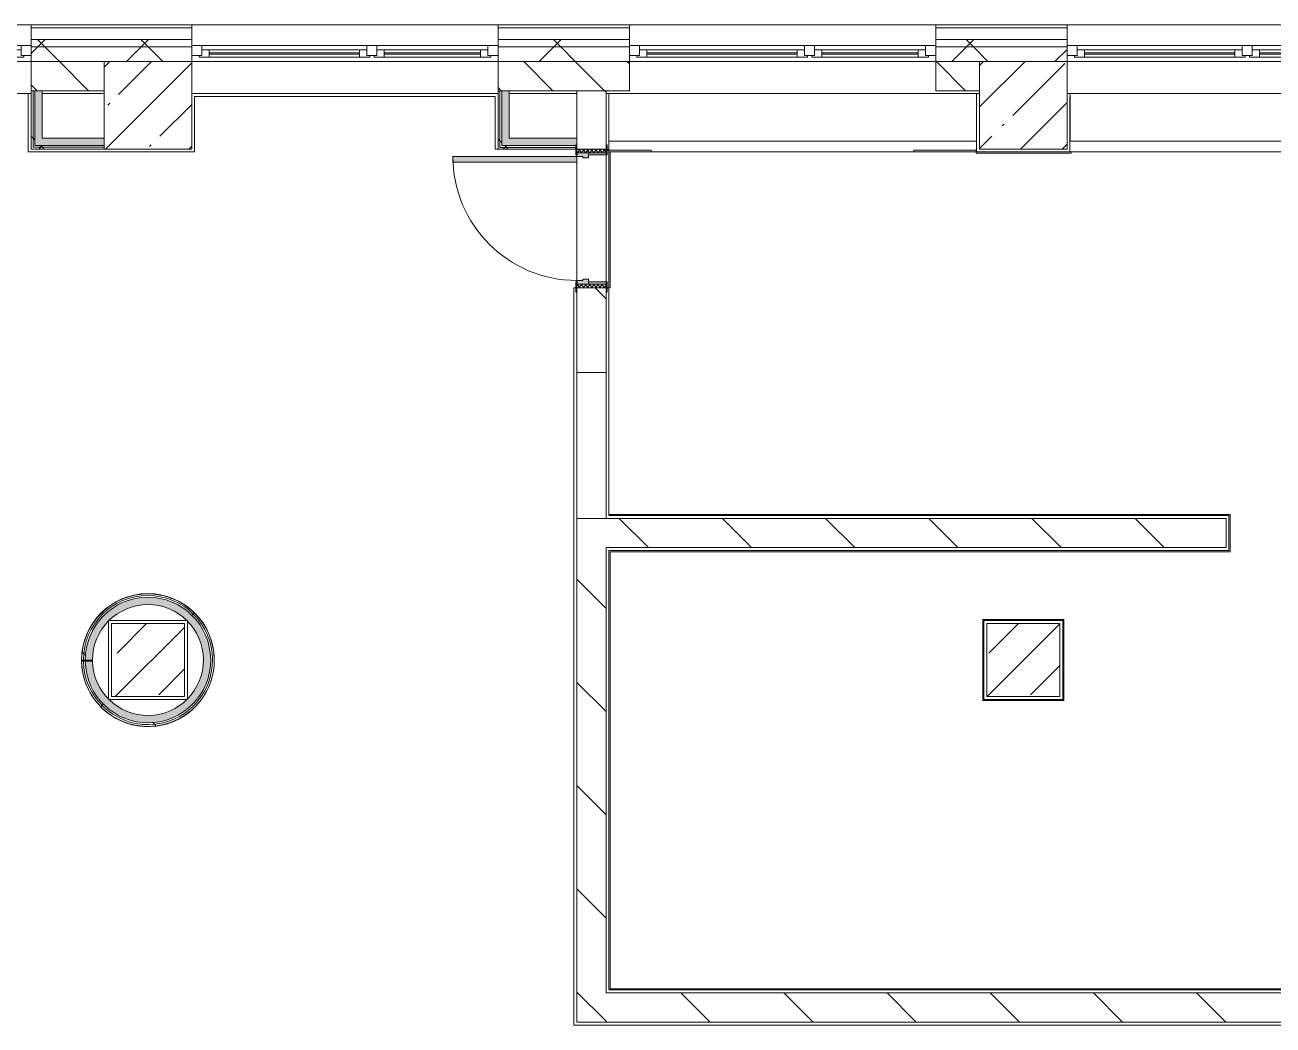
# Model space of a CAD drawing. Header units: millimetres. Extents: x -4029 to 232974, y -8553 to 104777.
# Drawn here: x 118703 to 127258, y 20500 to 27350 of the extents above; entities that cross this region are included whole.
import ezdxf

# ---------------------------------------------------------------- set-up
doc = ezdxf.new("R2010")
doc.units = ezdxf.units.MM
for name, color, linetype, lineweight in [('A-AREA-BNDY-1', 7, 'Continuous', 5), ('A-GLAZ-1', 7, 'Continuous', 5), ('A-WALL', 7, 'Continuous', 9), ('A-WALL-4', 7, 'Continuous', 5), ('I-WALL-6', 7, 'Continuous', 5), ('S-COLS-2', 7, 'Continuous', 5)]:
    doc.layers.add(name, color=color, linetype=linetype, lineweight=lineweight)
for name, color, linetype, lineweight, true_color in [('A-DOOR-3', 7, 'Continuous', 5, 0xaaaaaa), ('A-DOOR-4', 7, 'Continuous', 5, 0xe2e2e2), ('A-DOOR-FRAM-3', 7, 'Continuous', 5, 0xe2e2e2), ('A-DOOR-FRAM-4', 7, 'Continuous', 5, 0xaaaaaa), ('A-FLOR-2', 7, 'Continuous', 5, 0xaaaaaa), ('I-WALL-4', 7, 'Continuous', 5, 0xe7e7e7), ('I-WALL-5', 7, 'Continuous', 9, 0xe7e7e7)]:
    doc.layers.add(name, color=color, linetype=linetype, lineweight=lineweight, true_color=true_color)
pattern_1 = [(45, (71086.4, 0), (-285.123, 285.123), []), (45, (71371.53, 0), (-285.123, 285.123), [504.031, -100.806, 16.764, -84.042])]
pattern_2 = [(135, (71086.4, 0), (-353.5534, -353.5534), [])]
pattern_3 = [(45, (71086.4, 0), (-353.5534, 353.5534), []), (135, (71086.4, 0), (-353.5534, -353.5534), [])]
pattern_4 = [(45, (71086.4, 0), (-530.33, 530.33), []), (135, (71086.4, 0), (-530.33, -530.33), [])]

# ---------------------------------------------------------------- blocks, each defined once
blk = doc.blocks.new('BSC_Колонна _Прямоугольная - 500х500-V135-1_2_1_птичка')
at = {"layer": 'S-COLS-2'}
h = blk.add_hatch(dxfattribs=at)
h.set_pattern_fill('FP_179', color=256, style=0, pattern_type=2)
h.set_pattern_definition([(45, (-48460, -23000), (-285.123, 285.123), []), (45, (-48174.88, -23000), (-285.123, 285.123), [504.031, -100.806, 16.764, -84.042])])
h.paths.add_polyline_path([(188.6, -250), (250, -250), (250, 250), (-250, 250), (-245.1, -250), (117.5, -250)])
for p, q in [((250, 250), (-250, 250)), ((-250, 250), (-250, -250)), ((250, -250), (250, 250)), ((-250, -250), (250, -250))]:
    blk.add_line(p, q, dxfattribs=at)
blk = doc.blocks.new('BSC_Колонна _Прямоугольная - 500х500-33455413-1_2_1_птичка')
at = {"layer": 'S-COLS-2'}
h = blk.add_hatch(dxfattribs=at)
h.set_pattern_fill('FP_180', color=256, style=0, pattern_type=2)
h.set_pattern_definition([(45, (-54460, -23000), (-285.123, 285.123), []), (45, (-54174.88, -23000), (-285.123, 285.123), [504.031, -100.806, 16.764, -84.042])])
h.paths.add_polyline_path([(-244.2, -250), (250, -250), (250, 250), (-250, 250), (-250, -250)])
for p, q in [((250, 250), (-250, 250)), ((-250, 250), (-250, -250)), ((250, -250), (250, 250)), ((-250, -250), (250, -250))]:
    blk.add_line(p, q, dxfattribs=at)
blk = doc.blocks.new('120_Окно_СКБ_2Ст - 120_Окно_СКБ_2Ст 3100х2500 _мал_створка слева_-22273855-1_2_1_птичка')
at = {"layer": 'A-GLAZ-1'}
for p, q in [((-1550, -75), (-1550, -5)), ((-1550, -5), (-1480, -5)), ((1550, -5), (-1550, -5)), ((-1480, -75), (-1550, -75)), ((-1550, -75), (-1500, -75)), ((-1480, -75), (-1500, -75)), ((-1500, -75), (-1500, -85)), ((-1500, -85), (670, -85)), ((670, -85), (-1500, -85)), ((-1480, -5), (-1480, -75)), ((650, -35), (-1480, -35)), ((-1480, -35), (-1480, -75)), ((-1430, -85), (-1430, -35)), ((-1430, -55), (600, -55)), ((600, -65), (-1430, -65)), ((600, -85), (600, -35)), ((650, -75), (650, -5)), ((650, -5), (720, -5)), ((650, -75), (650, -35)), ((720, -75), (650, -75)), ((670, -75), (650, -75)), ((670, -75), (700, -75)), ((670, -85), (670, -75)), ((720, -75), (700, -75)), ((700, -75), (700, -85)), ((700, -85), (1500, -85)), ((1500, -85), (700, -85)), ((720, -5), (720, -75)), ((1480, -35), (720, -35)), ((720, -35), (720, -75)), ((770, -85), (770, -35)), ((770, -55), (1430, -55)), ((1430, -65), (770, -65)), ((1430, -85), (1430, -35)), ((1480, -75), (1480, -5)), ((1480, -5), (1550, -5)), ((1480, -75), (1480, -35)), ((1550, -75), (1480, -75)), ((1500, -75), (1480, -75)), ((1500, -75), (1550, -75)), ((1500, -85), (1500, -75)), ((1550, -5), (1550, -75))]:
    blk.add_line(p, q, dxfattribs=at)
blk = doc.blocks.new('120_Окно_СКБ_2Ст - 120_Окно_СКБ_2Ст 2100х2400 _мал створка справа_-19092174-1_2_1_птичка')
at = {"layer": 'A-GLAZ-1'}
for p, q in [((-1050, -75), (-1050, -5)), ((-1050, -5), (-980, -5)), ((1050, -5), (-1050, -5)), ((-980, -75), (-1050, -75)), ((-1050, -75), (-1000, -75)), ((-980, -75), (-1000, -75)), ((-1000, -75), (-1000, -85)), ((-1000, -85), (170, -85)), ((170, -85), (-1000, -85)), ((-980, -5), (-980, -75)), ((150, -35), (-980, -35)), ((-980, -35), (-980, -75)), ((-930, -85), (-930, -35)), ((-930, -55), (100, -55)), ((100, -65), (-930, -65)), ((100, -85), (100, -35)), ((150, -75), (150, -5)), ((150, -5), (220, -5)), ((150, -75), (150, -35)), ((220, -75), (150, -75)), ((170, -75), (150, -75)), ((170, -75), (200, -75)), ((170, -85), (170, -75)), ((220, -75), (200, -75)), ((200, -75), (200, -85)), ((200, -85), (1000, -85)), ((1000, -85), (200, -85)), ((220, -5), (220, -75)), ((980, -35), (220, -35)), ((220, -35), (220, -75)), ((270, -85), (270, -35)), ((270, -55), (930, -55)), ((930, -65), (270, -65)), ((930, -85), (930, -35)), ((980, -75), (980, -5)), ((980, -5), (1050, -5)), ((980, -75), (980, -35)), ((1050, -75), (980, -75)), ((1000, -75), (980, -75)), ((1000, -75), (1050, -75)), ((1000, -85), (1000, -75)), ((1050, -5), (1050, -75))]:
    blk.add_line(p, q, dxfattribs=at)
blk = doc.blocks.new('110_Дверь_СКБ_1Ст_Внутренняя1 - Д-26л 950х2100 EIW30-32941023-1_2_1_птичка')
at = {"layer": 'A-DOOR-3'}
h = blk.add_hatch(dxfattribs=at)
h.set_pattern_fill('FP_60', color=256, style=0, pattern_type=2)
h.set_pattern_definition([(135, (1826.41, 164.685), (-14.14214, -14.14214), []), (225, (1826.41, 164.685), (14.14214, -14.14214), [])])
h.paths.add_polyline_path([(462.5, 100), (467.5, -100), (487.5, -100), (487.5, 100)])
at = {"layer": 'A-DOOR-4'}
h = blk.add_hatch(color=256, dxfattribs=at)
h.paths.add_polyline_path([(-437.5, 92.9), (-437.5, 20), (-402.5, 20), (-407.2, 60), (-412.5, 65.8), (-412.5, 100), (-437.5, 94.9), (-437.5, 94)])
h.paths.add_polyline_path([(427.5, 20), (462.5, 20), (462.5, 100), (437.5, 100), (437.5, 60), (427.5, 60), (427.5, 44)])
at = {"layer": 'A-DOOR-FRAM-3'}
for points in [[(397.5, 120), (397.5, 100), (437.5, 100), (437.5, 950), (397.5, 950), (397.5, 608.8)], [(-492.5, 100), (-422.5, 100), (-422.5, 108), (-492.5, 102.9)], [(447.5, 100), (517.5, 100), (517.5, 108), (447.5, 108)], [(-437.5, -0.8), (-437.5, -100), (-422.5, -100), (-422.5, 20), (-437.5, 20)], [(447.5, 20), (447.5, -100), (462.5, -100), (462.5, 20)], [(-492.5, -100), (-492.5, -108), (-422.5, -108), (-422.5, -100), (-462.5, -100)], [(447.5, -108), (517.5, -108), (517.5, -100), (447.5, -100)]]:
    blk.add_hatch(color=256, dxfattribs=at).paths.add_polyline_path(points)
at = {"layer": 'A-DOOR-FRAM-4'}
h = blk.add_hatch(dxfattribs=at)
h.set_pattern_fill('FP_61', color=256, style=0, pattern_type=2)
h.set_pattern_definition([(45, (-296.384, 164.685), (-14.1421, 14.1421), []), (135, (-296.384, 164.685), (-14.1421, -14.1421), [])])
h.paths.add_polyline_path([(-462.5, -0.8), (-462.5, -100), (-437.5, -100), (-443.3, 100), (-462.5, 100)])
at = {"layer": 'A-DOOR-3'}
for p, q in [((437.5, 950), (397.5, 950)), ((397.5, 950), (397.5, 100)), ((437.5, 100), (437.5, 950)), ((397.5, 100), (437.5, 100))]:
    blk.add_line(p, q, dxfattribs=at)
blk.add_arc((437.5, 100), 850, 90, 180, dxfattribs=at)
at = {"layer": 'A-DOOR-FRAM-4'}
for p, q in [((-422.5, 108), (-492.5, 108)), ((-492.5, 108), (-492.5, 100)), ((-492.5, 100), (-422.5, 100)), ((-437.5, 100), (-462.5, 100)), ((-462.5, 100), (-462.5, -100)), ((-412.5, 100), (-437.5, 100)), ((-437.5, 100), (-437.5, 20)), ((-437.5, -100), (-437.5, 100)), ((-422.5, 100), (-437.5, 100)), ((-437.5, 100), (-437.5, 99)), ((-437.5, 99), (-422.5, 99)), ((-422.5, 100), (-422.5, 108)), ((-422.5, 99), (-422.5, 100)), ((-412.5, 60), (-412.5, 100)), ((437.5, 100), (437.5, 60)), ((462.5, 100), (437.5, 100)), ((517.5, 108), (447.5, 108)), ((447.5, 108), (447.5, 100)), ((462.5, 100), (447.5, 100)), ((447.5, 100), (447.5, 99)), ((447.5, 100), (517.5, 100)), ((447.5, 99), (462.5, 99)), ((462.5, 20), (462.5, 100)), ((487.5, 100), (462.5, 100)), ((462.5, 100), (462.5, -100)), ((462.5, 99), (462.5, 100)), ((487.5, -100), (487.5, 100)), ((517.5, 100), (517.5, 108)), ((-437.5, 20), (-402.5, 20)), ((-422.5, 20), (-437.5, 20)), ((-437.5, 20), (-437.5, -100)), ((-422.5, -100), (-422.5, 20)), ((-402.5, 60), (-412.5, 60)), ((-402.5, 20), (-402.5, 60)), ((437.5, 60), (427.5, 60)), ((427.5, 60), (427.5, 20)), ((427.5, 20), (462.5, 20)), ((462.5, 20), (447.5, 20)), ((447.5, 20), (447.5, -100)), ((462.5, -100), (462.5, 20)), ((-422.5, -100), (-492.5, -100)), ((-492.5, -100), (-492.5, -108)), ((-492.5, -108), (-422.5, -108)), ((-462.5, -100), (-437.5, -100)), ((-437.5, -100), (-422.5, -100)), ((-422.5, -108), (-422.5, -100)), ((447.5, -100), (462.5, -100)), ((517.5, -100), (447.5, -100)), ((447.5, -100), (447.5, -108)), ((447.5, -108), (517.5, -108)), ((462.5, -100), (487.5, -100)), ((517.5, -108), (517.5, -100))]:
    blk.add_line(p, q, dxfattribs=at)
blk = doc.blocks.new('DOR_Проход в стене_Прямоугольный - 1000x1500-23441848-1_2_1_птичка')
at = {"layer": 'A-DOOR-3'}
for p, q in [((500, 100), (-500, 100)), ((500, -100), (-500, -100))]:
    blk.add_line(p, q, dxfattribs=at)
blk = doc.blocks.new('Зашивка приборов отопления7 - Зашивка приборов отопления-33277170-1_2_1_птичка')
at = {"layer": 'A-WALL-4'}
for p, q in [((51619.5, 26880), (51619.5, 26555)), ((54140, 26880), (51619.5, 26880)), ((54140, 26555), (54140, 26880)), ((51619.5, 26555), (54140, 26555)), ((54140, 26555), (51619.5, 26555)), ((51619.5, 26555), (51619.5, 26480)), ((54140, 26480), (54140, 26555)), ((51619.5, 26480), (54140, 26480))]:
    blk.add_line(p, q, dxfattribs=at)
blk = doc.blocks.new('Зашивка приборов отопления8 - Зашивка приборов отопления-33277697-1_2_1_птичка')
at = {"layer": 'A-WALL-4'}
for p, q in [((52060.5, 26880), (52060.5, 26555)), ((54140, 26880), (52060.5, 26880)), ((54140, 26555), (52060.2, 26555)), ((52060.2, 26555), (52060.2, 26480)), ((52060.5, 26555), (54140, 26555)), ((52060.2, 26480), (54140, 26480))]:
    blk.add_line(p, q, dxfattribs=at)

msp = doc.modelspace()

# ---------------------------------------------------------------- hatches: boundary and pattern name
at = {"layer": 'A-WALL-4'}
h = msp.add_hatch(dxfattribs=at)
h.set_pattern_fill('FP_135', color=256, style=0, pattern_type=2)
h.set_pattern_definition(pattern_3)
h.paths.add_polyline_path([(147757.3533, 27199.9999), (148336.4063, 27199.9999), (148336.4063, 27249.9999), (147436.4063, 27249.9999), (147436.4063, 27199.9999)])
h.paths.add_polyline_path([(155098.6589, 27199.9999), (156056.4062, 27199.9999), (156056.4062, 27249.9999), (151436.4063, 27249.9999), (151436.4063, 27199.9999), (154049.901, 27199.9999)])
h.paths.add_polyline_path([(144611.0795, 27199.9999), (145336.4063, 27199.9999), (145336.4063, 27249.9999), (143996.4063, 27249.9999), (143996.4063, 27199.9999)])
h.paths.add_polyline_path([(141464.8057, 27199.9999), (141896.4063, 27199.9999), (141896.4063, 27249.9999), (139296.4063, 27249.9999), (139296.4063, 27199.9999), (141396.4063, 27199.9999)])
h.paths.add_polyline_path([(131846.4063, 27199.9999), (132146.4063, 27199.9999), (132146.4063, 27249.9999), (131091.4063, 27249.9999), (131091.4063, 27199.9999)])
h.paths.add_polyline_path([(137246.4063, 27199.9999), (138196.4063, 27199.9999), (138196.4063, 27249.9999), (137246.4063, 27249.9999), (137246.4063, 27209.9999)])
h.paths.add_polyline_path([(128791.4063, 27199.9999), (128791.4063, 27249.9999), (127946.4063, 27249.9999), (127946.4063, 27199.9999), (128636.4062, 27199.9999)])
h.paths.add_polyline_path([(125246.4063, 27199.9999), (125846.4063, 27199.9999), (125846.4063, 27249.9999), (124946.4063, 27249.9999), (124946.4063, 27199.9999)])
h.paths.add_polyline_path([(122587.1628, 27199.9999), (122846.4063, 27199.9999), (122846.4063, 27249.9999), (121946.4063, 27249.9999), (121946.4063, 27199.9999)])
h.paths.add_polyline_path([(119846.4063, 27199.9999), (119846.4063, 27249.9999), (118746.4063, 27249.9999), (118746.4063, 27199.9999), (119440.889, 27199.9999)])
h.paths.add_polyline_path([(114197.0993, 27199.9999), (115646.4063, 27199.9999), (115646.4063, 27249.9999), (113246.4062, 27249.9999), (113246.4063, 27199.9999), (113866.4063, 27199.9999)])
h = msp.add_hatch(dxfattribs=at)
h.set_pattern_fill('FP_135', color=256, style=0, pattern_type=2)
h.set_pattern_definition(pattern_3)
h.paths.add_polyline_path([(113846.4063, 27100), (115646.4063, 27100), (115646.4063, 27199.9999), (113246.4063, 27199.9999), (113246.4063, 27100)])
h.paths.add_polyline_path([(122587.1628, 27100), (122846.4063, 27100), (122846.4063, 27199.9999), (121946.4063, 27199.9999), (121946.4063, 27100), (122486.4062, 27100)])
h.paths.add_polyline_path([(155186.4062, 27100), (156056.4062, 27100), (156051.8191, 27199.9999), (151436.4063, 27198.1288), (151436.4063, 27100), (155098.6589, 27100)])
h.paths.add_polyline_path([(124946.4063, 27100), (125846.4063, 27100), (125846.4063, 27199.9999), (124946.4063, 27199.9999), (124946.4063, 27139.9999)])
h.paths.add_polyline_path([(127946.4063, 27100), (128791.4063, 27100), (128791.4063, 27199.9999), (127946.4063, 27199.9999), (127946.4063, 27139.9999)])
h.paths.add_polyline_path([(131091.4063, 27100), (132146.4063, 27100), (132146.4063, 27199.9999), (131091.4063, 27199.9999), (131091.4063, 27139.9999)])
h.paths.add_polyline_path([(119846.4025, 27100), (119846.4063, 27199.9999), (118746.4063, 27199.9999), (118746.4063, 27100), (119440.889, 27100)])
h.paths.add_polyline_path([(137246.4063, 27100), (138164.4063, 27101.9999), (138164.4063, 27109.9999), (138196.4063, 27109.9999), (138196.4063, 27199.9999), (137246.4063, 27199.9999), (137246.4063, 27139.9999)])
h.paths.add_polyline_path([(147836.4063, 27100), (148336.4063, 27100), (148336.4063, 27199.9999), (147436.4063, 27199.9999), (147436.4063, 27100), (147757.3533, 27100)])
h.paths.add_polyline_path([(139296.4063, 27100), (141896.4063, 27100), (141896.4063, 27199.9999), (139296.4063, 27199.9999), (139296.4063, 27109.9999), (139328.4063, 27109.9999), (139328.4063, 27101.9999), (139296.4063, 27101.9999)])
h.paths.add_polyline_path([(144626.4054, 27100), (145336.4063, 27100), (145336.4063, 27199.9999), (143996.4063, 27199.9999), (143996.4063, 27100), (144611.0795, 27100)])
h = msp.add_hatch(dxfattribs=at)
h.set_pattern_fill('FP_117', color=256, style=0, pattern_type=2)
h.set_pattern_definition([(135, (71086.4, 0), (-176.7767, -176.7767), [])])
h.paths.add_polyline_path([(114197.0993, 26899.9999), (115646.4063, 26899.9999), (115646.4063, 27099.9998), (113846.4063, 27099.9998), (113846.4063, 26899.9999), (113866.4063, 26899.9999)])
h.paths.add_polyline_path([(122587.1628, 26899.9999), (122846.4063, 26899.9999), (122846.4063, 27099.9998), (121946.4063, 27099.9998), (121946.4063, 26899.9999), (122486.4061, 26899.9999)])
h.paths.add_polyline_path([(124946.4063, 26899.9999), (125246.4062, 26899.9999), (125246.4063, 27099.9998), (124946.4063, 27099.9998), (124946.4063, 26969.3829)])
h.paths.add_polyline_path([(151736.4063, 26899.9999), (151736.4049, 27099.9998), (151436.4063, 27099.9998), (151436.4063, 26899.9999)])
h.paths.add_polyline_path([(147836.4063, 26899.9999), (147836.406, 27099.9998), (147436.4063, 27099.9998), (147436.4063, 26899.9999), (147757.3533, 26899.9999)])
h.paths.add_polyline_path([(127946.4063, 26899.9999), (128791.4063, 26899.9999), (128791.4063, 27099.9998), (127946.4063, 27099.9998)])
h.paths.add_polyline_path([(131246.4063, 26899.9999), (131246.4063, 27099.9998), (131091.4063, 27099.9998), (131091.4063, 26899.9999)])
h.paths.add_polyline_path([(131846.4063, 26899.9999), (132146.4063, 26899.9999), (132146.4063, 27099.9998), (131846.4063, 27099.9998), (131846.4063, 26953.8702)])
h.paths.add_polyline_path([(145336.4063, 26899.9999), (145336.4063, 27099.9998), (145126.4063, 27099.9998), (145126.4063, 26899.9999)])
h.paths.add_polyline_path([(144626.4063, 26899.9999), (144626.4063, 27099.9998), (143996.4063, 27099.9998), (143996.4063, 26899.9999), (144611.0795, 26899.9999)])
h.paths.add_polyline_path([(139496.4062, 26899.9999), (141396.4063, 26899.9999), (141396.4063, 27099.9998), (139292.4063, 27099.9998), (139296.4063, 26899.9999), (139478.2245, 26899.9999)])
h.paths.add_polyline_path([(138146.4063, 26899.9999), (138146.4063, 27099.9998), (137846.4066, 27099.9998), (137846.4063, 26899.9999)])
h.paths.add_polyline_path([(118746.4063, 26899.9999), (119246.4063, 26899.9999), (119246.405, 27099.9998), (118746.4063, 27099.9998), (118746.4063, 27079.5538)])
at = {"layer": 'I-WALL-4'}
for points in [[(118821.4063, 26524.9999), (118821.4063, 26899.9998), (118771.4063, 26899.9998), (118771.4063, 26524.9999)], [(119162.8349, 26524.9999), (119246.4063, 26524.9999), (119246.4063, 26574.9999), (118821.4063, 26574.9999), (118821.4063, 26524.9999), (119146.7284, 26524.9999)], [(119534.3555, 22570.1688), (119606.9514, 22574.2837), (119677.8159, 22590.5717), (119751.9904, 22623.0425), (119820.7287, 22670.433), (119876.7098, 22726.913), (119920.4205, 22790.9179), (119949.645, 22855.002), (119965.268, 22906.134), (119975.1753, 22969.6488), (119972.2432, 23052.9262), (119953.582, 23133.9918), (119936.7612, 23180.3413), (119887.4161, 23259.8523), (119847.8486, 23305.7051), (119788.4261, 23354.3122), (119722.4989, 23391.1184), (119651.839, 23415.6674), (119578.3454, 23427.5624), (119493.7574, 23425.229), (119429.4966, 23412.3383), (119360.6767, 23386.2285), (119295.564, 23347.4101), (119261.4856, 23322.0561), (119211.2949, 23269.4445), (119170.6865, 23209.1283), (119138.527, 23133.9918), (119122.554, 23072.4519), (119117.8002, 22999.9999), (119166.4753, 23000.7693), (119173.8335, 23072.5819), (119190.9031, 23133.9918), (119237.1931, 23218.2967), (119281.1432, 23269.9999), (119319.8233, 23303.8586), (119384.6401, 23342.4078), (119454.0824, 23367.1088), (119526.1647, 23377.9408), (119578.3454, 23377.5153), (119651.839, 23363.6334), (119717.9306, 23337.4436), (119753.67, 23318.4991), (119816.4062, 23265.9728), (119854.6933, 23221.4663), (119887.4161, 23167.6672), (119913.7386, 23094.2107), (119924.5449, 23037.5655), (119924.5449, 22965.8651), (119909.6206, 22891.3647), (119887.4161, 22833.4822), (119856.3671, 22780.1722), (119796.4062, 22715.522), (119734.9685, 22671.7878), (119677.8159, 22644.9192), (119606.9514, 22626.3663), (119568.8285, 22620.662), (119500.9403, 22622.7297), (119434.5045, 22636.8498), (119367.9486, 22664.9261), (119296.4062, 22715.6816), (119264.5008, 22745.1875), (119223.6419, 22799.4428), (119189.917, 22870.8488), (119172.4761, 22937.6922), (119166.4753, 22992.7568), (119116.4844, 22991.8037), (119124.012, 22919.4821), (119148.3453, 22839.4809), (119193.0941, 22757.5787), (119222.5085, 22718.1457), (119289.2912, 22657.1211), (119354.3378, 22616.9575), (119409.5982, 22593.5556), (119462.1043, 22578.3446), (119514.1702, 22572.4529)]]:
    msp.add_hatch(color=256, dxfattribs=at).paths.add_polyline_path(points)
at = {"layer": 'I-WALL-5'}
for points in [[(122021.4063, 26523.9999), (122021.4063, 26899.9998), (121971.4063, 26899.9998), (121971.4063, 26523.9999)], [(122205.8855, 26523.9999), (122478.4062, 26523.9999), (122478.4062, 26529.9998), (122486.4062, 26529.9998), (122486.4062, 26573.9999), (122021.4063, 26573.9999), (122021.4063, 26523.9999)]]:
    msp.add_hatch(color=256, dxfattribs=at).paths.add_polyline_path(points)
at = {"layer": 'I-WALL-6'}
h = msp.add_hatch(dxfattribs=at)
h.set_pattern_fill('FP_213', color=256, style=0, pattern_type=2)
h.set_pattern_definition(pattern_4)
h.paths.add_polyline_path([(118746.4063, 26499.9999), (118758.9063, 26499.9999), (118758.9063, 26899.9998), (118746.4063, 26899.9998), (118746.4063, 26574.9999)])
h = msp.add_hatch(dxfattribs=at)
h.set_pattern_fill('FP_213', color=256, style=0, pattern_type=2)
h.set_pattern_definition(pattern_4)
h.paths.add_polyline_path([(118758.9063, 26512.4999), (118771.4063, 26512.4999), (118771.4063, 26899.9998), (118758.9063, 26899.9998), (118758.9063, 26574.9999)])
h = msp.add_hatch(dxfattribs=at)
h.set_pattern_fill('FP_213', color=256, style=0, pattern_type=2)
h.set_pattern_definition(pattern_4)
h.paths.add_polyline_path([(121946.4063, 26498.9999), (121958.9063, 26499.9998), (121958.9063, 26899.9998), (121946.4063, 26899.9998), (121946.4063, 26499.9998)])
h = msp.add_hatch(dxfattribs=at)
h.set_pattern_fill('FP_213', color=256, style=0, pattern_type=2)
h.set_pattern_definition(pattern_4)
h.paths.add_polyline_path([(121971.4063, 26511.4999), (121971.4063, 26899.9998), (121958.9063, 26899.9998), (121958.9063, 26511.4999)])
h = msp.add_hatch(dxfattribs=at)
h.set_pattern_fill('FP_134', color=256, style=0, pattern_type=2)
h.set_pattern_definition(pattern_2)
h.paths.add_polyline_path([(122587.1628, 20520), (122686.4062, 20520), (122686.4062, 23969.9999), (122486.4062, 23969.9999), (122486.4062, 20520), (122497.8348, 20520)])
h.paths.add_polyline_path([(122587.1628, 24969.9999), (122686.4062, 24969.9999), (122686.4062, 25549.9998), (122486.4062, 25549.9998), (122486.4062, 24969.9999)])
h.paths.add_polyline_path([(122579.1984, 26499.9998), (122686.4062, 26499.9998), (122686.4062, 26899.9998), (122486.4062, 26895.4929), (122486.4062, 26499.9998)])
h = msp.add_hatch(dxfattribs=at)
h.set_pattern_fill('FP_213', color=256, style=0, pattern_type=2)
h.set_pattern_definition(pattern_4)
h.paths.add_polyline_path([(119140.0492, 26512.4999), (119246.4063, 26512.4999), (119246.4063, 26524.9999), (118771.4063, 26524.9999), (118771.4063, 26512.4999), (118821.4063, 26512.4999)])
h = msp.add_hatch(dxfattribs=at)
h.set_pattern_fill('FP_213', color=256, style=0, pattern_type=2)
h.set_pattern_definition(pattern_4)
h.paths.add_polyline_path([(122466.4062, 26511.4999), (122478.4062, 26511.715), (122478.4062, 26523.9999), (121971.4063, 26523.9999), (121971.4063, 26511.4999), (122400.3186, 26511.4999)])
h = msp.add_hatch(dxfattribs=at)
h.set_pattern_fill('FP_213', color=256, style=0, pattern_type=2)
h.set_pattern_definition(pattern_4)
h.paths.add_polyline_path([(119246.4063, 26499.9999), (119246.4063, 26512.4999), (118758.9063, 26509.3749), (118758.9063, 26499.9999), (119237.1931, 26499.9999)])
h = msp.add_hatch(dxfattribs=at)
h.set_pattern_fill('FP_213', color=256, style=0, pattern_type=2)
h.set_pattern_definition(pattern_4)
h.paths.add_polyline_path([(122466.4062, 26498.9999), (122478.4062, 26499.9998), (122478.4062, 26511.4999), (121958.9063, 26508.3749), (121958.9063, 26498.9999), (122021.4063, 26498.9999)])
h = msp.add_hatch(dxfattribs=at)
h.set_pattern_fill('FP_134', color=256, style=0, pattern_type=2)
h.set_pattern_definition(pattern_2)
h.paths.add_polyline_path([(125816.4063, 23769.9999), (126936.4062, 23769.9999), (126936.4062, 23969.9999), (122686.4062, 23969.9999), (122686.4062, 23769.9999), (125276.4063, 23769.9999)])
h = msp.add_hatch(dxfattribs=at)
h.set_pattern_fill('FP_213', color=256, style=0, pattern_type=2)
h.set_pattern_definition(pattern_4)
h.paths.add_polyline_path([(119515.4328, 22546.0554), (119608.7114, 22550.4523), (119685.0614, 22567.9973), (119759.7032, 22599.7474), (119820.6153, 22638.6764), (119869.4774, 22681.1044), (119915.8066, 22735.8987), (119951.6271, 22794.2014), (119979.5116, 22861.8631), (119996.2544, 22934.0672), (119999.8445, 23021.0489), (119985.827, 23111.9908), (119961.5665, 23182.4163), (119929.0182, 23243.535), (119886.908, 23299.765), (119825.3543, 23357.5229), (119766.8575, 23396.3437), (119708.6714, 23423.8312), (119652.0218, 23442.2752), (119578.5955, 23453.6138), (119488.395, 23450.1221), (119422.8657, 23437.1239), (119355.3996, 23412.3383), (119277.6186, 23365.4588), (119226.4771, 23322.0561), (119170.6865, 23254.0069), (119140.8216, 23204.2899), (119110.2327, 23124.8107), (119097.4152, 23072.7391), (119092.9645, 22999.9999), (119103.9062, 22999.9999), (119117.8002, 23103.7138), (119140.8216, 23173.157), (119170.6865, 23231.4303), (119211.2949, 23287.4887), (119261.4856, 23337.5804), (119319.8233, 23379.4313), (119412.077, 23419.9717), (119454.0824, 23432.5358), (119526.1647, 23441.9873), (119628.9452, 23433.1985), (119703.8934, 23411.8586), (119766.5763, 23382.1418), (119830.2798, 23337.4436), (119885.2327, 23282.1605), (119927.2863, 23222.1683), (119959.3207, 23154.6895), (119979.4615, 23083.0141), (119986.9564, 23040.4381), (119982.5097, 22934.8404), (119964.7436, 22860.6747), (119940.1278, 22801.0746), (119905.3716, 22743.1477), (119858.5771, 22687.7937), (119796.4062, 22636.4271), (119734.5965, 22600.7634), (119662.5538, 22574.2837), (119589.6535, 22560.828), (119500.9403, 22561.4153), (119434.5045, 22573.3729), (119363.7042, 22598.5774), (119296.4062, 22636.7255), (119241.3639, 22681.4266), (119189.917, 22740.4169), (119160.9594, 22783.748), (119124.012, 22873.2889), (119111.0887, 22923.3331), (119098.9429, 22991.4693), (119091.4889, 22991.3272), (119099.1281, 22916.6133), (119131.9088, 22816.0144), (119163.9367, 22756.0668), (119216.4916, 22688.9005), (119267.676, 22642.2442), (119326.8305, 22603.09), (119392.2636, 22573.3115), (119459.6536, 22554.5169), (119514.7798, 22546.1544)])
h = msp.add_hatch(dxfattribs=at)
h.set_pattern_fill('FP_213', color=256, style=0, pattern_type=2)
h.set_pattern_definition(pattern_4)
h.paths.add_polyline_path([(119534.0052, 22557.6737), (119636.0005, 22568.1805), (119710.166, 22590.5717), (119775.2706, 22623.0425), (119839.3266, 22670.433), (119876.2123, 22706.1655), (119919.5517, 22763.2641), (119953.2892, 22827.1319), (119979.0258, 22913.2203), (119987.6583, 22966.7909), (119986.9452, 23041.6136), (119965.268, 23138.3018), (119936.7612, 23205.5211), (119899.1694, 23265.1616), (119847.8486, 23322.1967), (119779.0642, 23374.5632), (119722.4989, 23404.51), (119651.839, 23428.3939), (119578.3454, 23440.0265), (119503.9933, 23439.1495), (119427.6028, 23424.7921), (119357.1567, 23398.4114), (119295.564, 23362.9344), (119237.1931, 23314.6361), (119187.1327, 23255.8581), (119146.7284, 23186.2694), (119122.554, 23122.0289), (119110.0723, 23072.6669), (119103.9062, 22999.9999), (119116.4062, 22999.9999), (119124.012, 23078.0692), (119146.7284, 23155.9445), (119187.1327, 23233.556), (119218.7672, 23277.2772), (119274.0692, 23331.4182), (119341.4064, 23376.4316), (119399.9884, 23403.1767), (119454.0824, 23419.9717), (119526.1647, 23429.5232), (119628.9452, 23420.4719), (119693.6597, 23402.509), (119753.67, 23375.405), (119816.4062, 23332.9921), (119867.9159, 23283.637), (119912.955, 23222.1683), (119946.0706, 23154.6895), (119965.268, 23091.5138), (119974.528, 23037.5655), (119972.2432, 22949.4198), (119961.5665, 22889.9125), (119940.1278, 22827.1319), (119887.4161, 22740.4914), (119859.5346, 22705.4293), (119796.4062, 22651.1697), (119734.9685, 22614.4142), (119663.9389, 22587.3821), (119589.6535, 22573.3032), (119500.9403, 22573.95), (119432.5442, 22586.9081), (119367.9486, 22610.3613), (119300.9874, 22648.7608), (119259.5734, 22680.747), (119206.9011, 22737.8916), (119163.9367, 22806.5605), (119143.4142, 22850.1898), (119122.554, 22933.4898), (119111.7331, 22991.7131), (119103.9866, 22991.5655), (119117.8002, 22895.4735), (119143.6178, 22820.3639), (119174.7409, 22762.0561), (119216.4916, 22706.5229), (119267.676, 22657.2614), (119346.4062, 22606.9606), (119417.3427, 22578.3446), (119462.1043, 22565.8099), (119526.4115, 22558.533)])
h = msp.add_hatch(dxfattribs=at)
h.set_pattern_fill('FP_134', color=256, style=0, pattern_type=2)
h.set_pattern_definition(pattern_2)
h.paths.add_polyline_path([(122686.4062, 20520), (129216.4063, 20520), (129216.4063, 20720), (122686.4062, 20720)])
at = {"layer": 'S-COLS-2'}
h = msp.add_hatch(dxfattribs=at)
h.set_pattern_fill('FP_116', color=256, style=0, pattern_type=2)
h.set_pattern_definition(pattern_1)
h.paths.add_polyline_path([(119430.7812, 26499.9999), (119846.4063, 26499.9999), (119846.4063, 27099.9999), (119246.4063, 27099.9999), (119246.4063, 26499.9999), (119360.6767, 26499.9999)])
h = msp.add_hatch(dxfattribs=at)
h.set_pattern_fill('FP_116', color=256, style=0, pattern_type=2)
h.set_pattern_definition(pattern_1)
h.paths.add_polyline_path([(125846.4063, 26499.9999), (125846.4063, 27099.9999), (125246.4063, 27099.9999), (125246.4063, 26499.9999)])

# ---------------------------------------------------------------- linework, layer by layer
at = {"layer": 'A-AREA-BNDY-1', "flags": 128}
for points in [[(122686.4062, 26491.9998), (122686.4062, 25549.9998), (122706.4062, 25549.9998), (122706.4062, 23997.9999), (126964.4062, 23997.9999), (126964.4062, 23741.9999), (122714.4062, 23741.9999), (122714.4062, 20748), (128988.4063, 20748), (128988.4063, 24721.9999), (128408.4062, 24721.9999), (128408.4062, 26471.9999), (127922.4063, 26471.9999), (127922.4063, 26491.9999), (127717.0152, 26491.9999), (127717.0152, 26479.9999), (125874.4063, 26479.9999), (125874.4063, 26471.9999), (125222.4063, 26471.9999), (125222.4063, 26491.9998), (124796.4063, 26491.9998), (124796.4063, 26479.9999), (122996.4063, 26479.9999), (122996.4063, 26491.9998)], [(125824.4063, 23277.9999), (125824.4063, 22721.9999), (125268.4063, 22721.9999), (125268.4063, 23277.9999)]]:
    msp.add_lwpolyline(points, close=True, dxfattribs=at)
msp.add_lwpolyline([(119979.7852, 22861.4083, -0.000605089), (119979.4485, 22860.3597, -0.85017845), (119091.8924, 22992.069, -0.003570181), (119091.846, 22998.5602, -0.001198625), (119091.8513, 23000.7396, -1.16346605)], format="xyb", close=True, dxfattribs=at)
at = {"layer": 'A-FLOR-2'}
for p, q in [((118726.4063, 26479.9999), (118726.4063, 26879.9998)), ((121926.4063, 26859.9999), (119866.4063, 26859.9999)), ((119866.4063, 26859.9999), (119866.4063, 26479.9999)), ((121926.4063, 26499.9998), (121926.4063, 26859.9999)), ((125866.4063, 26859.9999), (125866.4063, 26479.9999)), ((119866.4063, 26479.9999), (118726.4063, 26479.9999)), ((121947.4062, 26499.9998), (121926.4063, 26499.9998)), ((122705.899, 26499.9998), (122694.4062, 26499.9998)), ((122706.4062, 26479.9999), (122706.4062, 23989.9999)), ((122714.4062, 25549.9998), (122714.4062, 26479.9999)), ((125866.4063, 26479.9999), (125226.4063, 26479.9999)), ((122466.4062, 20500), (122466.4062, 25549.9998)), ((122466.4062, 25549.9998), (122478.4062, 25549.9998)), ((122694.4062, 25549.9998), (122714.4062, 25549.9998)), ((122706.4062, 23989.9999), (126956.4062, 23989.9999)), ((126956.4062, 23989.9999), (126956.4062, 23749.9999)), ((126956.4062, 23749.9999), (122706.4062, 23749.9999)), ((122706.4062, 23749.9999), (122706.4062, 20740)), ((119812.8353, 23269.9999), (119281.1432, 23269.9999)), ((125276.4063, 22729.9999), (125276.4063, 23269.9999)), ((125276.4063, 23269.9999), (125816.4063, 23269.9999)), ((125816.4063, 23269.9999), (125816.4063, 22729.9999)), ((119276.4062, 23265.4487), (119276.4062, 22734.1775)), ((119816.4062, 22733.3375), (119816.4062, 23265.9728)), ((119280.9235, 22729.9999), (119813.5585, 22729.9999)), ((125816.4063, 22729.9999), (125276.4063, 22729.9999)), ((122706.4062, 20740), (128996.4063, 20740)), ((128996.4063, 20500), (122466.4062, 20500))]:
    msp.add_line(p, q, dxfattribs=at)
for start, end in [(180.00000151, 180.91321474), (245.51395926, 246.83005556), (253.98465706, 256.37720614), (262.72069543, 265.92435672), (272.48203763, 275.47150729)]:
    msp.add_arc((119546.4062, 22998.5602), 453.5602, start, end, dxfattribs=at)
at = {"layer": 'A-WALL'}
for p, q in [((119846.4063, 27329.9999), (118746.4063, 27329.9999)), ((122846.4063, 27329.9999), (121946.4063, 27329.9999)), ((125846.4063, 27329.9999), (124946.4063, 27329.9999)), ((119846.4063, 27249.9999), (118746.4063, 27249.9999)), ((122846.4063, 27249.9999), (121946.4063, 27249.9999)), ((125846.4063, 27249.9999), (124946.4063, 27249.9999)), ((119846.4063, 27199.9999), (118746.4063, 27199.9999)), ((122846.4063, 27199.9999), (121946.4063, 27199.9999)), ((125846.4063, 27199.9999), (124946.4063, 27199.9999)), ((118746.4063, 27099.9999), (119246.4063, 27099.9999)), ((119246.4063, 27099.9998), (118746.4063, 27099.9998)), ((121946.4063, 27099.9999), (122846.4063, 27099.9999)), ((122846.4063, 27099.9998), (121946.4063, 27099.9998)), ((124946.4063, 27099.9999), (125246.4063, 27099.9999)), ((125246.4063, 27099.9998), (124946.4063, 27099.9998)), ((118758.9063, 26899.9998), (118758.9063, 26512.4999)), ((118771.4063, 26899.9998), (118771.4063, 26524.9999)), ((121958.9063, 26511.4999), (121958.9063, 26899.9998)), ((121971.4063, 26523.9999), (121971.4063, 26899.9998)), ((122686.4062, 26899.9998), (122486.4062, 26899.9998)), ((118771.4063, 26524.9999), (119246.4063, 26524.9999)), ((122478.4062, 26523.9999), (121971.4063, 26523.9999)), ((118758.9063, 26512.4999), (119246.4063, 26512.4999)), ((122478.4062, 26511.4999), (121958.9063, 26511.4999))]:
    msp.add_line(p, q, dxfattribs=at)
for radius in [442.5, 430]:
    msp.add_arc((119546.4062, 22999.9999), radius, 181.09217706, 180, dxfattribs=at)
at = {"layer": 'A-WALL-4'}
for p, q in [((113246.4062, 27349.9999), (122846.4063, 27349.9999)), ((118746.4063, 27349.9999), (118746.4063, 27099.9999)), ((119846.4063, 27099.9999), (119846.4063, 27349.9999)), ((121946.4063, 27349.9999), (121946.4063, 27099.9999)), ((122846.4063, 27099.9999), (122846.4063, 27349.9999)), ((122846.4063, 27349.9999), (138196.4063, 27349.9999)), ((124946.4063, 27349.9999), (124946.4063, 27099.9999)), ((125846.4063, 27099.9999), (125846.4063, 27349.9999)), ((118746.4063, 27099.9999), (115646.4063, 27099.9999)), ((118746.4063, 27099.9998), (118746.4063, 26899.9998)), ((121946.4063, 27099.9999), (119246.4063, 27099.9999)), ((119246.4063, 26899.9998), (119246.4063, 27099.9998)), ((121946.4063, 27099.9998), (121946.4063, 26899.9998)), ((124946.4063, 27099.9999), (122846.4063, 27099.9999)), ((122846.4063, 26899.9998), (122846.4063, 27099.9998)), ((124946.4063, 27099.9998), (124946.4063, 26899.9998)), ((127946.4063, 27099.9999), (125246.4063, 27099.9999)), ((125246.4063, 26899.9998), (125246.4063, 27099.9998)), ((118821.4063, 26899.9998), (119246.4063, 26899.9998)), ((122021.4063, 26899.9998), (122486.4062, 26899.9998)), ((122686.4062, 26899.9998), (122846.4063, 26899.9998)), ((124946.4063, 26899.9998), (125246.4063, 26899.9998))]:
    msp.add_line(p, q, dxfattribs=at)
at = {"layer": 'I-WALL-6'}
for p, q in [((115646.4063, 27099.9999), (118746.4063, 27099.9999)), ((119846.4063, 27099.9999), (121946.4063, 27099.9999)), ((122846.4063, 27099.9999), (124946.4063, 27099.9999)), ((125846.4063, 27099.9999), (127946.4063, 27099.9999)), ((118747.0514, 26879.9999), (113866.4063, 26879.9999)), ((118821.4063, 26899.9998), (118746.4063, 26899.9998)), ((118746.4063, 26899.9998), (118746.4063, 26499.9999)), ((118821.4063, 26574.9999), (118821.4063, 26899.9998)), ((119246.4063, 26879.9999), (118821.4063, 26879.9999)), ((121946.4063, 26879.9999), (119846.4063, 26879.9999)), ((121946.4063, 26899.9998), (121946.4063, 26498.9999)), ((122021.4063, 26899.9998), (121946.4063, 26899.9998)), ((122021.4063, 26573.9999), (122021.4063, 26899.9998)), ((122486.4062, 26879.9999), (122021.4063, 26879.9999)), ((122486.4062, 26899.9998), (122486.4062, 26529.9998)), ((122686.4062, 26529.9998), (122686.4062, 26899.9998)), ((125246.4063, 26879.9999), (122686.4062, 26879.9999)), ((127947.0198, 26879.9999), (125846.4063, 26879.9999)), ((119246.4063, 26574.9999), (118821.4063, 26574.9999)), ((119246.4063, 26499.9999), (119246.4063, 26574.9999)), ((122486.4063, 26573.9999), (122021.4063, 26573.9999)), ((122486.4063, 26529.9998), (122486.4063, 26573.9999)), ((118746.4063, 26499.9999), (119246.4063, 26499.9999)), ((121946.4063, 26498.9999), (122478.4062, 26498.9999)), ((122686.4062, 26459.9998), (122686.4062, 25589.9998)), ((122486.4062, 25599.9998), (122486.4062, 26409.9998)), ((122486.4062, 25519.9998), (122486.4062, 20520)), ((122686.4062, 25519.9998), (122686.4062, 23969.9999)), ((122486.4062, 24969.9999), (122686.4062, 24969.9999)), ((126936.4062, 23969.9999), (122486.4062, 23969.9999)), ((126936.4062, 23769.9999), (126936.4062, 23969.9999)), ((122686.4062, 20720), (122686.4062, 23769.9999)), ((122686.4062, 23769.9999), (126936.4062, 23769.9999)), ((119091.4062, 22999.9999), (119166.4062, 22999.9999)), ((119166.4753, 22992.7568), (119091.4889, 22991.3272)), ((129016.4063, 20720), (122686.4062, 20720)), ((122486.4062, 20520), (129016.4063, 20520))]:
    msp.add_line(p, q, dxfattribs=at)
for radius in [455, 380]:
    msp.add_arc((119546.4062, 22999.9999), radius, 181.09217706, 180, dxfattribs=at)
at = {"layer": 'S-COLS-2'}
for p, q in [((119846.4063, 27099.9999), (119246.4063, 27099.9999)), ((119246.4063, 27099.9999), (119246.4063, 26899.9998)), ((119846.4063, 26499.9999), (119846.4063, 27099.9999)), ((125846.4063, 27099.9999), (125246.4063, 27099.9999)), ((125246.4063, 27099.9999), (125246.4063, 26899.9998)), ((125846.4063, 26499.9999), (125846.4063, 27099.9999)), ((119246.4063, 26899.9998), (119246.4063, 26499.9999)), ((125246.4063, 26899.9998), (125246.4063, 26499.9999)), ((119246.4063, 26499.9999), (119846.4063, 26499.9999)), ((125246.4063, 26499.9999), (125846.4063, 26499.9999))]:
    msp.add_line(p, q, dxfattribs=at)

# ---------------------------------------------------------------- block references
at = {"layer": 'A-DOOR-3', "rotation": 89.9999999999999}
for name, p in [('110_Дверь_СКБ_1Ст_Внутренняя1 - Д-26л 950х2100 EIW30-32941023-1_2_1_птичка', (122586.4062, 26012.4998)), ('DOR_Проход в стене_Прямоугольный - 1000x1500-23441848-1_2_1_птичка', (122586.4062, 24469.9999))]:
    msp.add_blockref(name, p, dxfattribs=at)
at = {"layer": 'A-GLAZ-1'}
for name, p in [('120_Окно_СКБ_2Ст - 120_Окно_СКБ_2Ст 3100х2500 _мал_створка слева_-22273855-1_2_1_птичка', (117196.4063, 27214.9999)), ('120_Окно_СКБ_2Ст - 120_Окно_СКБ_2Ст 2100х2400 _мал створка справа_-19092174-1_2_1_птичка', (120896.4063, 27214.9999)), ('120_Окно_СКБ_2Ст - 120_Окно_СКБ_2Ст 2100х2400 _мал створка справа_-19092174-1_2_1_птичка', (123896.4063, 27214.9999)), ('120_Окно_СКБ_2Ст - 120_Окно_СКБ_2Ст 2100х2400 _мал створка справа_-19092174-1_2_1_птичка', (126896.4063, 27214.9999))]:
    msp.add_blockref(name, p, dxfattribs=at)
at = {"layer": 'A-WALL-4'}
for name, p in [('Зашивка приборов отопления7 - Зашивка приборов отопления-33277170-1_2_1_птичка', (71086.4063, 0)), ('Зашивка приборов отопления8 - Зашивка приборов отопления-33277697-1_2_1_птичка', (73806.4063, 0))]:
    msp.add_blockref(name, p, dxfattribs=at)
at = {"layer": 'S-COLS-2'}
for name, p in [('BSC_Колонна _Прямоугольная - 500х500-V135-1_2_1_птичка', (119546.4062, 22999.9999)), ('BSC_Колонна _Прямоугольная - 500х500-33455413-1_2_1_птичка', (125546.4063, 22999.9999))]:
    msp.add_blockref(name, p, dxfattribs=at)

doc.saveas('drawing.dxf')
